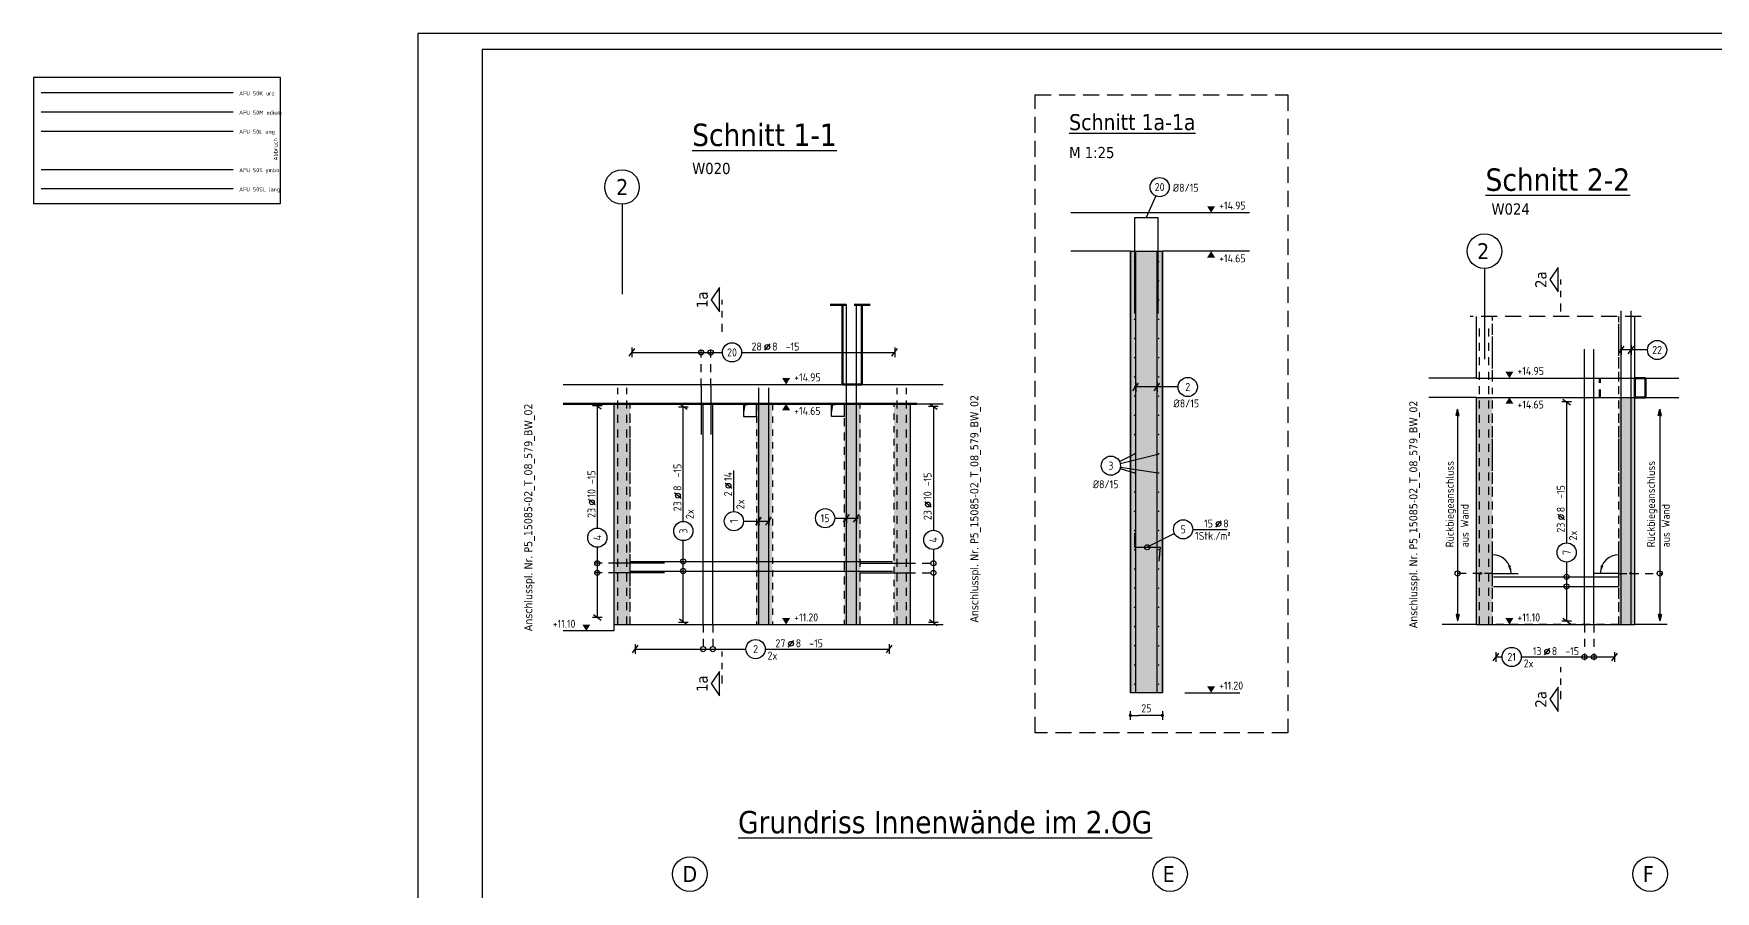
# Model space of a CAD drawing. Extents: x 0 to 72.6, y 1.4 to 31.1.
# Drawn here: x 0 to 26.26, y 17.71 to 31.11 of the extents above; entities that cross this region are included whole.
import ezdxf
from ezdxf.enums import TextEntityAlignment as Align

# ---------------------------------------------------------------- set-up
doc = ezdxf.new("R2010")
doc.units = 0
doc.header["$LTSCALE"] = 0.5
for name, pattern in [('AUSGEZOGEN', [1000.01, 1000, 0.01]), ('DASHDOTSMALL', [1.05, 0.5, -0.25, 0.05, -0.25]), ('DASHED', [0.75, 0.5, -0.25]), ('DOT', [0.175, 0.05, -0.125]), ('HIDDEN', [0.375, 0.25, -0.125]), ('PUNKT', [0.175, 0.05, -0.125]), ('STRICHLINIE', [0.75, 0.5, -0.25]), ('STRICHPUNKT2', [0.55, 0.25, -0.125, 0.05, -0.125]), ('VERDECKT', [0.375, 0.25, -0.125])]:
    doc.linetypes.add(name, pattern=pattern)
for name, color, linetype in [('ACHSEN', 7, 'Continuous'), ('AFU', 7, 'Continuous'), ('BETON', 7, 'Continuous'), ('DETAIL', 7, 'Continuous'), ('DRUEBER', 7, 'Continuous'), ('grau_mittel', 7, 'Continuous'), ('HILFE', 7, 'Continuous'), ('koten', 7, 'Continuous'), ('MASSE', 7, 'Continuous'), ('OBJEKT', 7, 'Continuous'), ('RAHMEN', 7, 'Continuous'), ('RND', 7, 'Continuous'), ('RND-1', 7, 'Continuous'), ('SCHATTEN', 15, 'Continuous'), ('SCHNITTE', 7, 'Continuous'), ('SFP_Achsen', 7, 'Continuous'), ('TEXT', 7, 'Continuous'), ('VERDECKT', 7, 'Continuous')]:
    doc.layers.add(name, color=color, linetype=linetype)
doc.styles.add('helv', font='tahoma.ttf')
doc.styles.add('txt', font='isocp.shx')
doc.linetypes.add('ABBRUCH', pattern='A,0.15,-0.15,["x",Standard,S=0.07,R=0,X=-0.1,Y=-0.0238],-0.005', length=0.305)
doc.linetypes.add('AFU_50K', pattern='A,0.15,["/",Standard,S=0.2,R=0,X=-0.01,Y=-0.1],0.07,["/",Standard,S=0.2,R=0,X=-0.01,Y=-0.1],0.15', length=0.37)
doc.linetypes.add('AFU_50L', pattern='A,0.75,["/",Standard,S=0.2,R=0,X=-0.01,Y=-0.1],0.07,["/",Standard,S=0.2,R=0,X=-0.01,Y=-0.1],0.75', length=1.57)
doc.linetypes.add('AFU_50M', pattern='A,0.45,["/",Standard,S=0.2,R=0,X=-0.01,Y=-0.1],0.07,["/",Standard,S=0.2,R=0,X=-0.01,Y=-0.1],0.45', length=0.97)
doc.linetypes.add('AFU_50S', pattern='A,0,-0.15,["/",Standard,S=0.2,R=0,X=-0.01,Y=-0.1],0,-0.07,["/",Standard,S=0.2,R=0,X=-0.01,Y=-0.1],-0.15', length=0.37)
doc.linetypes.add('AFU_50SL', pattern='A,0,-0.75,["/",Standard,S=0.2,R=0,X=-0.01,Y=-0.1],0,-0.07,["/",Standard,S=0.2,R=0,X=-0.01,Y=-0.1],-0.75', length=1.57)
doc.dimstyles.new('DOT_I', dxfattribs={"dimscale": 0.5, "dimtxt": 0.25, "dimasz": 0.25, "dimexe": 0.1, "dimexo": 0.3, "dimgap": 0.1, "dimtad": 1, "dimdec": 3, "dimzin": 3, "dimtxsty": 'txt', "dimblk": 'DOT', "dimblk1": 'DOT', "dimblk2": 'DOT', "dimsah": 1, "dimcen": 0.1, "dimse1": 1, "dimse2": 1, "dimazin": 0, "dimtfac": 1, "dimtdec": 4, "dimtix": 1, "dimtmove": 2, "dimatfit": 3, "dimfxl": 0, "dimtvp": 1, "dimtolj": 1, "dimtzin": 0, "dimarcsym": 0})

# ---------------------------------------------------------------- blocks, each defined once
blk = doc.blocks.new('lei_gre')
at = {"layer": 'RND', "color": 7, "linetype": 'Continuous'}
for p, q in [((-0.09, -0.12), (0.09, 0.12)), ((0, 0.15), (0, -0.15))]:
    blk.add_line(p, q, dxfattribs=at)
blk = doc.blocks.new('RND_LEI')
at = {"layer": 'RND', "color": 7, "linetype": 'Continuous'}
blk.add_line((1.022, 0.066), (1.19, 0.27), dxfattribs=at)
for centre, radius in [((0, 0), 0.3), ((1.106, 0.168), 0.075)]:
    blk.add_circle(centre, radius, dxfattribs=at)
at = {"layer": 'RND', "color": 7, "linetype": 'Continuous', "style": 'txt'}
blk.add_attdef('POSL', text='', height=0.25, dxfattribs=at).set_placement((0, 0), align=Align.MIDDLE)
blk.add_attdef('ANZ', text='', height=0.25, dxfattribs=at).set_placement((0.931, 0.057), align=Align.RIGHT)
for tag, p in [('DUM', (1.253, 0.057)), ('ABSTD', (1.674, 0.057)), ('POSTXT', (0.374, -0.327))]:
    blk.add_attdef(tag, p, '', height=0.25, dxfattribs=at)
blk = doc.blocks.new('okrd_o')
at = {"layer": 'koten', "color": 7, "linetype": 'Continuous'}
blk.add_solid([(-0.125, 0.202), (0.125, 0.202), (0, 0)], dxfattribs=at)
at = {"layer": 'koten', "style": 'txt'}
blk.add_attdef('OKRD', (0.25, 0.1), '', height=0.25, dxfattribs=at)
blk = doc.blocks.new('DOT')
at = {"layer": 'MASSE', "color": 7, "linetype": 'Continuous'}
for p, q in [((0, 0), (-1, 0)), ((0, 0.54), (0, -0.54))]:
    blk.add_line(p, q, dxfattribs=at)
at = {"layer": 'MASSE', "color": 7, "linetype": 'Continuous', "const_width": 0.2}
blk.add_lwpolyline([(-0.1, 0, 1), (0.1, 0, 1)], format="xyb", close=True, dxfattribs=at)
blk = doc.blocks.new('*D16')
at = {"layer": 'Defpoints', "color": 0, "linetype": 'AUSGEZOGEN', "transparency": 16777216}
for p in [(17.128, 20.456), (17.128, 20.456), (17.628, 20.456)]:
    blk.add_point(p, dxfattribs=at)
at = {"layer": 'MASSE', "color": 0, "linetype": 'AUSGEZOGEN', "lineweight": -2, "transparency": 16777216}
blk.add_line((17.503, 20.456), (17.253, 20.456), dxfattribs=at)
at = {"layer": 'MASSE', "color": 0, "linetype": 'AUSGEZOGEN', "lineweight": -2, "transparency": 16777216, "xscale": 0.125, "yscale": 0.125, "zscale": 0.125, "rotation": 180}
blk.add_blockref('DOT', (17.128, 20.456), dxfattribs=at)
at = {"layer": 'MASSE', "color": 0, "linetype": 'AUSGEZOGEN', "lineweight": -2, "transparency": 16777216, "xscale": 0.125, "yscale": 0.125, "zscale": 0.125}
blk.add_blockref('DOT', (17.628, 20.456), dxfattribs=at)
at = {"layer": 'MASSE', "color": 0, "linetype": 'AUSGEZOGEN', "transparency": 16777216, "insert": (17.378, 20.568), "char_height": 0.125, "attachment_point": 5, "style": 'txt'}
blk.add_mtext('\\A1;25', dxfattribs=at)
blk = doc.blocks.new('okrd_u')
at = {"layer": 'koten', "color": 7, "linetype": 'Continuous'}
blk.add_solid([(-0.125, -0.202), (0.125, -0.202), (0, 0)], dxfattribs=at)
at = {"layer": 'koten', "style": 'txt'}
blk.add_attdef('OKRD', (0.25, -0.35), '', height=0.25, dxfattribs=at)
blk = doc.blocks.new('RND_HIN')
at = {"layer": 'RND', "color": 7, "linetype": 'Continuous'}
blk.add_circle((0, 0), 0.3, dxfattribs=at)
at = {"layer": 'RND', "color": 7, "linetype": 'Continuous', "style": 'txt'}
blk.add_attdef('POSI', text='', height=0.25, dxfattribs=at).set_placement((0, 0), align=Align.MIDDLE)
blk = doc.blocks.new('SCHN-2')
at = {"layer": 'SCHNITTE', "color": 6, "linetype": 'Continuous'}
blk.add_lwpolyline([(0.378, 0.088), (0, 0.34), (-0.378, 0.088)], close=True, dxfattribs=at)
at = {"layer": 'SCHNITTE', "color": 1, "linetype": 'DASHDOTSMALL', "style": 'helv'}
blk.add_attdef('SCHN-2', text='', height=0.35, dxfattribs=at).set_placement((0, 0.45), align=Align.CENTER)
blk = doc.blocks.new('PFEIL')
at = {"color": 7, "linetype": 'Continuous'}
blk.add_solid([(-1, -0.17), (-1, 0.17), (0, 0)], dxfattribs=at)
blk = doc.blocks.new('Pfeillinie')
at = {"layer": 'TEXT', "linetype": 'Continuous'}
blk.add_hatch(color=7, dxfattribs=at).paths.add_polyline_path([(0, 0), (-0.8, 0.2), (-0.8, 0), (-0.8, -0.2)])
at = {"layer": 'TEXT', "color": 7, "linetype": 'Continuous'}
for p, q in [((-0.8, 0), (-0.8, 0.2)), ((-0.8, 0.2), (0, 0)), ((-0.8, 0), (-0.8, -0.2)), ((-0.8, -0.2), (0, 0))]:
    blk.add_line(p, q, dxfattribs=at)
blk = doc.blocks.new('A1-19-0')
at = {"layer": 'RAHMEN'}
for p, q in [((103.1, 59.4), (0, 59.4)), ((0, 59.4), (0, 0))]:
    blk.add_line(p, q, dxfattribs=at)
at = {"layer": 'RAHMEN', "color": 5}
for p, q in [((102.6, 58.9), (2, 58.9)), ((2, 58.9), (2, 0.5))]:
    blk.add_line(p, q, dxfattribs=at)

msp = doc.modelspace()

# ---------------------------------------------------------------- hatches: boundary and pattern name
at = {"layer": 'grau_mittel'}
msp.add_hatch(color=61, dxfattribs=at).paths.add_polyline_path([(17.1278, 20.8095), (17.6278, 20.8095), (17.6278, 27.7095), (17.1278, 27.7095)])
h = msp.add_hatch(color=61, dxfattribs=at)
h.paths.add_polyline_path([(9.3126, 25.3253), (9.0626, 25.3253), (9.0626, 21.8753), (9.3126, 21.8753)])
h.paths.add_polyline_path([(11.5376, 25.3253), (11.2876, 25.3253), (11.2876, 25.1254), (11.2876, 21.8753), (11.5376, 21.8753)])
h.paths.add_polyline_path([(12.9076, 25.3253), (12.6576, 25.3253), (12.6576, 25.1254), (12.6576, 21.8753), (12.9076, 21.8753)])
h.paths.add_polyline_path([(13.6876, 25.3253), (13.4376, 25.3253), (13.4376, 21.8753), (13.6876, 21.8753)])
h = msp.add_hatch(color=61, dxfattribs=at)
h.paths.add_polyline_path([(24.7586, 21.8753), (25.0086, 21.8753), (25.0086, 25.4253), (24.7586, 25.4253)])
h.paths.add_polyline_path([(22.5336, 21.8753), (22.7836, 21.8753), (22.7836, 25.4253), (22.5336, 25.4253)])

# ---------------------------------------------------------------- linework, layer by layer
at = {"layer": 'ACHSEN', "color": 140, "linetype": 'AUSGEZOGEN'}
for p, q in [((9.1876, 28.4409), (9.1876, 27.0388)), ((22.6586, 27.4382), (22.6586, 26.0206))]:
    msp.add_line(p, q, dxfattribs=at)
at = {"layer": 'AFU', "color": 8, "linetype": 'AFU_50K'}
for p, q in [((3.1163, 30.1804), (0.1163, 30.1804)), ((17.1278, 27.7095), (17.6278, 27.7095)), ((17.6278, 20.8095), (17.1278, 20.8095))]:
    msp.add_line(p, q, dxfattribs=at)
at = {"layer": 'AFU', "color": 8, "linetype": 'AFU_50M'}
msp.add_line((3.1163, 29.8804), (0.1163, 29.8804), dxfattribs=at)
at = {"layer": 'AFU', "color": 8, "linetype": 'AFU_50L'}
for p, q in [((3.1163, 29.5804), (0.1163, 29.5804)), ((22.5336, 25.7253), (25.0086, 25.7253)), ((22.5336, 25.4253), (25.0086, 25.4253)), ((9.0626, 21.8753), (13.6876, 21.8753)), ((22.5336, 21.8753), (25.0086, 21.8753))]:
    msp.add_line(p, q, dxfattribs=at)
at = {"layer": 'AFU', "color": 8, "linetype": 'AFU_50S'}
msp.add_line((3.1163, 28.9804), (0.1163, 28.9804), dxfattribs=at)
at = {"layer": 'AFU', "color": 8, "linetype": 'AFU_50SL'}
msp.add_line((3.1163, 28.6804), (0.1163, 28.6804), dxfattribs=at)
at = {"layer": 'AFU', "color": 8, "linetype": 'AFU_50K', "lineweight": 70}
msp.add_line((12.6326, 25.6253), (12.9326, 25.6253), dxfattribs=at)
at = {"layer": 'AFU', "color": 8, "linetype": 'AFU_50L', "lineweight": 70}
msp.add_line((9.0626, 25.3253), (13.7915, 25.3253), dxfattribs=at)
at = {"layer": 'AFU', "color": 8, "linetype": 'ABBRUCH'}
msp.add_lwpolyline([(-0.0022, 28.4542), (3.8523, 28.4542), (3.8523, 30.421), (-0.0022, 30.421)], close=True, dxfattribs=at)
at = {"layer": 'BETON', "color": 6, "linetype": 'AUSGEZOGEN', "lineweight": 25}
msp.add_line((18.9888, 28.3095), (16.1985, 28.3095), dxfattribs=at)
at = {"layer": 'BETON', "color": 6, "linetype": 'AUSGEZOGEN'}
for p, q in [((17.1278, 27.7095), (16.1985, 27.7095)), ((18.9888, 27.7095), (17.6278, 27.7095)), ((22.5336, 25.7253), (22.5336, 26.6867)), ((25.0086, 25.7253), (25.0086, 26.6867)), ((8.2685, 25.6253), (12.6326, 25.6253)), ((12.9326, 25.6253), (14.2035, 25.6253)), ((22.5336, 25.7253), (21.7911, 25.7253)), ((25.1717, 25.7253), (25.6943, 25.7253)), ((9.0626, 21.7753), (9.0626, 25.3253)), ((13.6876, 25.3253), (14.2035, 25.3253)), ((22.5336, 25.4253), (21.7911, 25.4253)), ((22.5336, 21.8753), (22.5336, 25.4253)), ((25.0086, 21.8753), (25.0086, 25.4253)), ((25.1717, 25.4253), (25.6943, 25.4253)), ((13.6876, 21.8753), (14.2035, 21.8753)), ((22.5336, 21.8753), (21.9985, 21.8753)), ((25.5113, 21.8753), (25.0086, 21.8753)), ((9.0626, 21.7753), (8.2685, 21.7753))]:
    msp.add_line(p, q, dxfattribs=at)
at = {"layer": 'BETON', "color": 6, "linetype": 'AUSGEZOGEN', "lineweight": 35}
for p, q in [((17.1278, 27.7095), (17.1278, 20.8095)), ((17.6278, 27.7095), (17.6278, 20.8095))]:
    msp.add_line(p, q, dxfattribs=at)
at = {"layer": 'BETON', "color": 6, "linetype": 'AUSGEZOGEN', "lineweight": 70}
for p, q in [((12.6326, 26.8729), (12.6326, 25.6253)), ((12.9326, 26.8729), (12.9326, 25.6253)), ((25.0086, 25.4253), (25.0086, 25.7253)), ((25.1717, 25.4253), (25.1717, 25.7253)), ((9.0626, 25.3253), (8.2685, 25.3253))]:
    msp.add_line(p, q, dxfattribs=at)
at = {"layer": 'BETON', "color": 6, "linetype": 'AUSGEZOGEN', "lineweight": -2}
msp.add_line((13.6876, 25.3253), (13.6876, 21.8753), dxfattribs=at)
at = {"layer": 'BETON', "color": 6, "linetype": 'AUSGEZOGEN'}
for points in [[(11.2876, 25.1254), (11.2876, 25.3253), (11.0876, 25.3253), (11.0876, 25.1254)], [(12.6576, 25.3253), (12.6576, 25.1254), (12.4582, 25.1254), (12.4582, 25.3253)]]:
    msp.add_lwpolyline(points, close=True, dxfattribs=at)
at = {"layer": 'DETAIL', "color": 102, "linetype": 'STRICHLINIE'}
msp.add_lwpolyline([(15.6384, 20.1821), (15.6384, 30.1527), (19.5856, 30.1527), (19.5856, 20.1821)], close=True, dxfattribs=at)
at = {"layer": 'DRUEBER', "color": 7, "linetype": 'DOT'}
for p, q in [((22.7836, 21.8753), (22.7836, 26.6867)), ((24.7586, 21.8753), (24.7586, 26.6867)), ((9.3126, 21.8753), (9.3126, 25.3253))]:
    msp.add_line(p, q, dxfattribs=at)
at = {"layer": 'DRUEBER', "color": 7, "linetype": 'DOT', "lineweight": 70}
for p, q in [((9.3126, 25.3253), (11.2876, 25.3253)), ((11.5376, 25.3253), (13.4376, 25.3253))]:
    msp.add_line(p, q, dxfattribs=at)
at = {"layer": 'DRUEBER', "color": 7, "linetype": 'PUNKT'}
for p, q in [((11.2876, 25.3253), (11.2876, 21.8753)), ((11.5376, 25.3253), (11.5376, 21.8753))]:
    msp.add_line(p, q, dxfattribs=at)
at = {"layer": 'DRUEBER', "color": 7, "linetype": 'PUNKT', "lineweight": -2}
msp.add_line((13.4376, 21.8753), (13.4376, 25.3253), dxfattribs=at)
at = {"layer": 'HILFE', "color": 102, "linetype": 'DASHED', "lineweight": 70}
msp.add_line((12.4373, 26.8729), (13.1185, 26.8729), dxfattribs=at)
at = {"layer": 'HILFE', "color": 102, "linetype": 'DASHED'}
msp.add_line((25.1086, 26.6867), (22.4336, 26.6867), dxfattribs=at)
at = {"layer": 'HILFE', "color": 102, "linetype": 'AUSGEZOGEN'}
msp.add_line((17.9763, 20.8095), (18.837, 20.8095), dxfattribs=at)
at = {"layer": 'OBJEKT', "color": 7, "linetype": 'AUSGEZOGEN', "lineweight": 70}
for p, q in [((25.1717, 25.7253), (25.0086, 25.7253)), ((25.1717, 25.4253), (25.0086, 25.4253))]:
    msp.add_line(p, q, dxfattribs=at)
at = {"layer": 'RND', "color": 102, "linetype": 'AUSGEZOGEN'}
for p, q in [((17.524, 28.5729), (17.3734, 28.2337)), ((25.2055, 26.1651), (24.7704, 26.1651)), ((17.8738, 25.5869), (17.1855, 25.5869)), ((16.9583, 24.4244), (17.1995, 24.5444)), ((16.9695, 24.3937), (17.5761, 24.5444)), ((16.9672, 24.313), (17.1875, 24.2444)), ((16.9722, 24.3349), (17.5641, 24.2444)), ((11.0851, 23.4908), (11.4979, 23.4908)), ((12.5094, 23.5368), (12.8796, 23.5368)), ((17.818, 23.2961), (17.3921, 23.0834))]:
    msp.add_line(p, q, dxfattribs=at)
at = {"layer": 'RND', "color": 7, "linetype": 'AUSGEZOGEN'}
for p, q in [((9.3424, 26.1275), (10.7559, 26.1275)), ((11.0559, 26.1275), (13.448, 26.1275)), ((8.8016, 25.29), (8.8016, 23.3825)), ((10.145, 23.4864), (10.145, 25.2778)), ((14.051, 25.2843), (14.051, 23.348)), ((23.9415, 25.3542), (23.9415, 23.1524)), ((10.9351, 23.6408), (10.9351, 24.2808)), ((10.145, 21.9142), (10.145, 23.1864)), ((18.1022, 23.3631), (18.6422, 23.3631)), ((8.8016, 23.0825), (8.8016, 21.9883)), ((14.051, 23.048), (14.051, 21.907)), ((23.9415, 22.8524), (23.9415, 21.9308)), ((9.3947, 21.4919), (11.1242, 21.4919)), ((11.4242, 21.4919), (13.3613, 21.4919)), ((22.8379, 21.3695), (22.9337, 21.3695)), ((23.2337, 21.3695), (24.692, 21.3695))]:
    msp.add_line(p, q, dxfattribs=at)
at = {"layer": 'RND', "color": 102, "linetype": 'VERDECKT'}
for p, q in [((10.4227, 25.5956), (10.4227, 26.1775)), ((10.5727, 25.5956), (10.5727, 26.1775)), ((9.1011, 22.8333), (8.7516, 22.8333)), ((9.1011, 22.6833), (8.7516, 22.6833)), ((13.6491, 22.8333), (14.101, 22.8333)), ((13.6491, 22.6833), (14.101, 22.6833)), ((22.5995, 22.6754), (22.1894, 22.6754)), ((24.9426, 22.6754), (25.4465, 22.6754)), ((10.4544, 21.8753), (10.4544, 21.4419)), ((10.6044, 21.8753), (10.6044, 21.4419)), ((24.2189, 21.8753), (24.2189, 21.3195)), ((24.3689, 21.8753), (24.3689, 21.3195))]:
    msp.add_line(p, q, dxfattribs=at)
at = {"layer": 'RND', "color": 1, "linetype": 'AUSGEZOGEN'}
for points in [[(17.1958, 26.7337), (17.1958, 28.2337), (17.5558, 28.2337), (17.5558, 26.7337)], [(17.2107, 20.8095), (17.2107, 27.7095)], [(17.5448, 20.8095), (17.5448, 27.7095)], [(12.6937, 21.8753), (12.6937, 26.8753)], [(12.8496, 21.8753), (12.8496, 26.8753)], [(24.7947, 21.8753), (24.7947, 26.7753)], [(24.9506, 21.8753), (24.9506, 26.7753)], [(24.2189, 21.8753), (24.2189, 26.1753)], [(24.3689, 21.8753), (24.3689, 26.1753)], [(10.4227, 25.5956), (10.4227, 24.8456)], [(10.5727, 25.5956), (10.5727, 24.8456)], [(11.3237, 21.8753), (11.3237, 25.5753)], [(11.4796, 21.8753), (11.4796, 25.5753)], [(10.4544, 21.8753), (10.4544, 25.3253)], [(10.6044, 21.8753), (10.6044, 25.3253)], [(9.3126, 22.8622), (13.4126, 22.8622)], [(9.8511, 22.8333), (9.1011, 22.8333)], [(9.8511, 22.6833), (9.1011, 22.6833)], [(9.3126, 22.7122), (13.4126, 22.7122)], [(12.8991, 22.8333), (13.6491, 22.8333)], [(12.8991, 22.6833), (13.6491, 22.6833)], [(22.8018, 22.6211), (24.7518, 22.6211)], [(22.8018, 22.4711), (24.7518, 22.4711)]]:
    msp.add_lwpolyline(points, dxfattribs=at)
at = {"layer": 'RND', "color": 7, "linetype": 'AUSGEZOGEN'}
for points, const_width in [([(17.1875, 27.5444, 1), (17.1995, 27.5444, 1)], 0.012), ([(17.5641, 27.5444, 1), (17.5761, 27.5444, 1)], 0.012), ([(17.1875, 27.2444, 1), (17.1995, 27.2444, 1)], 0.012), ([(17.5641, 27.2444, 1), (17.5761, 27.2444, 1)], 0.012), ([(17.1875, 26.9444, 1), (17.1995, 26.9444, 1)], 0.012), ([(17.5641, 26.9444, 1), (17.5761, 26.9444, 1)], 0.012), ([(17.1875, 26.6444, 1), (17.1995, 26.6444, 1)], 0.012), ([(17.5641, 26.6444, 1), (17.5761, 26.6444, 1)], 0.012), ([(17.1875, 26.3444, 1), (17.1995, 26.3444, 1)], 0.012), ([(17.5641, 26.3444, 1), (17.5761, 26.3444, 1)], 0.012), ([(17.1875, 26.0444, 1), (17.1995, 26.0444, 1)], 0.012), ([(17.5641, 26.0444, 1), (17.5761, 26.0444, 1)], 0.012), ([(17.1875, 25.7444, 1), (17.1995, 25.7444, 1)], 0.012), ([(17.5641, 25.7444, 1), (17.5761, 25.7444, 1)], 0.012), ([(10.4177, 25.5956, 1), (10.4277, 25.5956, 1)], 0.01), ([(10.5677, 25.5956, 1), (10.5777, 25.5956, 1)], 0.01), ([(17.1875, 25.4444, 1), (17.1995, 25.4444, 1)], 0.012), ([(17.5641, 25.4444, 1), (17.5761, 25.4444, 1)], 0.012), ([(17.1875, 25.1444, 1), (17.1995, 25.1444, 1)], 0.012), ([(17.5641, 25.1444, 1), (17.5761, 25.1444, 1)], 0.012), ([(17.1875, 24.8444, 1), (17.1995, 24.8444, 1)], 0.012), ([(17.5641, 24.8444, 1), (17.5761, 24.8444, 1)], 0.012), ([(17.1875, 24.5444, 1), (17.1995, 24.5444, 1)], 0.012), ([(17.5641, 24.5444, 1), (17.5761, 24.5444, 1)], 0.012), ([(17.1875, 24.2444, 1), (17.1995, 24.2444, 1)], 0.012), ([(17.5641, 24.2444, 1), (17.5761, 24.2444, 1)], 0.012), ([(17.1875, 23.9444, 1), (17.1995, 23.9444, 1)], 0.012), ([(17.5641, 23.9444, 1), (17.5761, 23.9444, 1)], 0.012), ([(17.1875, 23.6444, 1), (17.1995, 23.6444, 1)], 0.012), ([(17.5641, 23.6444, 1), (17.5761, 23.6444, 1)], 0.012), ([(17.1875, 23.3444, 1), (17.1995, 23.3444, 1)], 0.012), ([(17.5641, 23.3444, 1), (17.5761, 23.3444, 1)], 0.012), ([(17.1875, 23.0444, 1), (17.1995, 23.0444, 1)], 0.012), ([(17.5641, 23.0444, 1), (17.5761, 23.0444, 1)], 0.012), ([(9.1074, 22.8333, -1), (9.0949, 22.8333, -1)], 0.0125), ([(9.1074, 22.6833, -1), (9.0949, 22.6833, -1)], 0.0125), ([(13.6429, 22.8333, 1), (13.6554, 22.8333, 1)], 0.0125), ([(13.6429, 22.6833, 1), (13.6554, 22.6833, 1)], 0.0125), ([(17.1875, 22.7444, 1), (17.1995, 22.7444, 1)], 0.012), ([(17.5641, 22.7444, 1), (17.5761, 22.7444, 1)], 0.012), ([(17.1875, 22.4444, 1), (17.1995, 22.4444, 1)], 0.012), ([(17.5641, 22.4444, 1), (17.5761, 22.4444, 1)], 0.012), ([(17.1875, 22.1444, 1), (17.1995, 22.1444, 1)], 0.012), ([(17.5641, 22.1444, 1), (17.5761, 22.1444, 1)], 0.012), ([(17.1875, 21.8444, 1), (17.1995, 21.8444, 1)], 0.012), ([(17.5641, 21.8444, 1), (17.5761, 21.8444, 1)], 0.012), ([(17.1875, 21.5444, 1), (17.1995, 21.5444, 1)], 0.012), ([(17.5641, 21.5444, 1), (17.5761, 21.5444, 1)], 0.012), ([(17.1875, 21.2444, 1), (17.1995, 21.2444, 1)], 0.012), ([(17.5641, 21.2444, 1), (17.5761, 21.2444, 1)], 0.012), ([(17.1875, 20.9444, 1), (17.1995, 20.9444, 1)], 0.012), ([(17.5641, 20.9444, 1), (17.5761, 20.9444, 1)], 0.012)]:
    msp.add_lwpolyline(points, format="xyb", close=True, dxfattribs=dict(at, const_width=const_width))
at = {"layer": 'RND', "color": 7, "linetype": 'HIDDEN'}
for points in [[(22.5795, 21.8753), (22.5795, 26.5253)], [(22.7262, 21.8753), (22.7262, 26.5253)], [(9.1203, 21.8753), (9.1203, 25.5753)], [(9.2655, 21.8753), (9.2655, 25.5753)], [(13.4835, 21.8753), (13.4835, 25.5753)], [(13.6303, 21.8753), (13.6303, 25.5753)]]:
    msp.add_lwpolyline(points, dxfattribs=at)
at = {"layer": 'RND', "color": 102, "linetype": 'AUSGEZOGEN'}
for points in [[(22.2394, 25.2394), (22.2394, 21.9318)], [(25.3965, 25.2394), (25.3965, 21.9318)]]:
    msp.add_lwpolyline(points, dxfattribs=at)
at = {"layer": 'RND', "color": 7, "linetype": 'AUSGEZOGEN'}
for centre in [(10.4227, 26.1275), (10.5727, 26.1275), (17.3921, 23.0834), (8.8016, 22.8333), (10.145, 22.8622), (14.051, 22.8333), (8.8016, 22.6833), (10.145, 22.7122), (14.051, 22.6833), (22.2394, 22.6754), (23.9415, 22.6211), (25.3965, 22.6754), (23.9415, 22.4711), (10.4544, 21.4919), (10.6044, 21.4919), (24.2189, 21.3695), (24.3689, 21.3695)]:
    msp.add_circle(centre, 0.04, dxfattribs=at)
at = {"layer": 'RND-1', "color": 1, "linetype": 'AUSGEZOGEN'}
msp.add_lwpolyline([(17.1921, 23.3034), (17.1921, 23.0834), (17.5921, 23.0834), (17.5729, 22.8643)], dxfattribs=at)
at = {"layer": 'SCHATTEN', "color": 1, "linetype": 'AUSGEZOGEN'}
for points in [[(11.0876, 25.1254, 0, 0.0326, 0), (11.1039, 25.324, 0, 0, 0), (11.089, 25.3091, 0.0326, 0, 0), (11.2876, 25.3253, 0, 0, 0)], [(12.4582, 25.1254, 0, 0.0325, 0), (12.4744, 25.324, 0, 0, 0), (12.4596, 25.3091, 0.0325, 0, 0), (12.6576, 25.3253, 0, 0, 0)]]:
    msp.add_lwpolyline(points, format="xyseb", dxfattribs=at)
at = {"layer": 'SCHNITTE', "color": 6, "linetype": 'STRICHPUNKT2'}
for p, q in [((23.8519, 26.7643), (23.8519, 27.2643)), ((10.752, 26.45), (10.752, 26.95)), ((10.752, 20.9524), (10.752, 21.4524)), ((23.8519, 20.708), (23.8519, 21.208))]:
    msp.add_line(p, q, dxfattribs=at)
at = {"layer": 'SFP_Achsen', "color": 7, "linetype": 'AUSGEZOGEN'}
for centre in [(9.1876, 28.7114), (22.6586, 27.7087), (10.2472, 17.9778), (17.7472, 17.9778), (25.2472, 17.9778)]:
    msp.add_circle(centre, 0.2705, dxfattribs=at)
at = {"layer": 'TEXT', "color": 7, "linetype": 'VERDECKT'}
for p, q in [((22.7835, 22.6754), (22.5995, 22.6754)), ((24.7586, 22.6754), (24.9426, 22.6754))]:
    msp.add_line(p, q, dxfattribs=at)
for points in [[(22.7835, 22.6754), (22.7835, 23.0754)], [(24.7586, 22.6754), (24.7586, 23.0754)]]:
    msp.add_lwpolyline(points, dxfattribs=at)
at = {"layer": 'TEXT', "color": 1, "linetype": 'AUSGEZOGEN'}
for points in [[(22.7835, 22.6754), (23.1835, 22.6754)], [(24.7586, 22.6754), (24.3586, 22.6754)]]:
    msp.add_lwpolyline(points, dxfattribs=at)
at = {"layer": 'TEXT', "color": 7, "linetype": 'VERDECKT'}
for centre in [(22.5995, 22.6754), (24.9426, 22.6754)]:
    msp.add_circle(centre, 0.012, dxfattribs=at)
at = {"layer": 'TEXT', "color": 102, "linetype": 'AUSGEZOGEN'}
for centre, start, end in [((22.7835, 22.6754), 0, 90), ((24.7586, 22.6754), 90, 180)]:
    msp.add_arc(centre, 0.2904, start, end, dxfattribs=at)
at = {"layer": 'VERDECKT', "color": 7, "linetype": 'VERDECKT'}
for p, q in [((22.7836, 25.7253), (22.7836, 26.6867)), ((24.7586, 21.8753), (24.7586, 26.6867)), ((22.7836, 25.7253), (24.4586, 25.7253)), ((22.7836, 21.8753), (22.7836, 25.4253)), ((22.7836, 25.4253), (24.4586, 25.4253)), ((9.3126, 21.8753), (12.6576, 21.8753)), ((12.9076, 21.8753), (13.1026, 21.8753)), ((13.5526, 21.8753), (13.6876, 21.8753)), ((24.7586, 21.8753), (22.7836, 21.8753))]:
    msp.add_line(p, q, dxfattribs=at)
at = {"layer": 'VERDECKT', "color": 7, "linetype": 'HIDDEN', "lineweight": 70}
msp.add_line((24.4586, 25.4253), (24.4586, 25.7253), dxfattribs=at)
at = {"layer": 'VERDECKT', "color": 7, "linetype": 'HIDDEN'}
for p, q in [((9.3126, 21.8753), (9.3126, 25.3253)), ((12.6576, 25.3253), (9.3126, 25.3253)), ((13.6876, 25.3253), (12.9076, 25.3253))]:
    msp.add_line(p, q, dxfattribs=at)
at = {"layer": 'VERDECKT', "color": 7, "linetype": 'VERDECKT', "lineweight": -2}
for p, q in [((12.6576, 25.3253), (12.6576, 21.8753)), ((12.9076, 21.8753), (12.9076, 25.3253))]:
    msp.add_line(p, q, dxfattribs=at)

# ---------------------------------------------------------------- block references
at = {"layer": 'koten', "color": 7, "linetype": 'DASHED', "xscale": 0.5, "yscale": 0.5, "zscale": 0.5}
for name, p, values in [('okrd_o', (18.3888, 28.3095), {'OKRD': '+14.95'}), ('okrd_u', (11.7509, 25.3253), {'OKRD': '+14.65'})]:
    msp.add_blockref(name, p, dxfattribs=at).add_auto_attribs(values)
at = {"layer": 'koten', "color": 7, "linetype": 'AUSGEZOGEN', "xscale": 0.5, "yscale": 0.5, "zscale": 0.5}
for name, p, values in [('okrd_u', (18.3888, 27.7095), {'OKRD': '+14.65'}), ('okrd_o', (11.7509, 25.6253), {'OKRD': '+14.95'}), ('okrd_o', (23.0478, 25.7253), {'OKRD': '+14.95'}), ('okrd_o', (11.7509, 21.8753), {'OKRD': '+11.20'})]:
    msp.add_blockref(name, p, dxfattribs=at).add_auto_attribs(values)
at = {"layer": 'koten', "color": 7, "linetype": 'PUNKT', "xscale": 0.5, "yscale": 0.5, "zscale": 0.5}
msp.add_blockref('okrd_u', (23.0478, 25.4253), dxfattribs=at).add_auto_attribs({'OKRD': '+14.65'})
at = {"layer": 'koten', "color": 7, "linetype": 'AUSGEZOGEN'}
ref = msp.add_blockref('okrd_o', (8.6302, 21.7753), dxfattribs=dict(at, xscale=-0.5, yscale=0.5, zscale=0.5))
ref.add_attrib('OKRD', '+11.10', (8.1051, 21.8253), dxfattribs={"height": 0.125, "style": 'txt'})
ref = msp.add_blockref('okrd_o', (23.0478, 21.8753), dxfattribs=dict(at, xscale=0.5, yscale=0.5, zscale=0.5))
ref.add_attrib('OKRD', '+11.10', (23.1728, 21.9253), dxfattribs={"layer": '0', "color": 0, "linetype": 'ByBlock', "height": 0.125, "style": 'txt'})
ref = msp.add_blockref('okrd_o', (18.3888, 20.8095), dxfattribs=dict(at, xscale=0.5, yscale=0.5, zscale=0.5))
ref.add_attrib('OKRD', '+11.20', (18.5138, 20.8595), dxfattribs={"layer": '0', "color": 0, "linetype": 'ByBlock', "height": 0.125, "style": 'txt'})
at = {"layer": 'RAHMEN', "color": 7, "linetype": 'AUSGEZOGEN', "xscale": 0.5, "yscale": 0.5, "zscale": 0.5}
msp.add_blockref('A1-19-0', (6.0012, 1.4073), dxfattribs=at)
at = {"layer": 'RND', "color": 7, "linetype": 'AUSGEZOGEN', "xscale": 0.5, "yscale": 0.5, "zscale": 0.5}
for name, p, values in [('RND_HIN', (17.5849, 28.71), {'POSI': '20'}), ('RND_LEI', (10.9059, 26.1275), {'POSL': '20', 'DUM': '8', 'ANZ': '28', 'ABSTD': '-15'}), ('RND_HIN', (25.3555, 26.1651), {'POSI': '22'}), ('RND_HIN', (18.0238, 25.5869), {'POSI': '2'}), ('RND_HIN', (16.824, 24.3576), {'POSI': '3'}), ('RND_HIN', (12.3594, 23.5368), {'POSI': '15'}), ('RND_LEI', (17.9522, 23.3631), {'POSL': '5', 'DUM': '8', 'ANZ': '15', 'POSTXT': '1Stk./m²'}), ('RND_LEI', (11.2742, 21.4919), {'POSL': '2', 'DUM': '8', 'ANZ': '27', 'ABSTD': '-15', 'POSTXT': '2x'}), ('RND_LEI', (23.0837, 21.3695), {'POSL': '21', 'DUM': '8', 'ANZ': '13', 'ABSTD': '-15', 'POSTXT': '2x'})]:
    msp.add_blockref(name, p, dxfattribs=at).add_auto_attribs(values)
for p in [(9.3424, 26.1275), (13.448, 26.1275), (24.7947, 26.1651), (24.9506, 26.1651), (17.2107, 25.5869), (17.5448, 25.5869), (12.6937, 23.5368), (12.8496, 23.5368), (9.3947, 21.4919), (13.3613, 21.4919), (22.8379, 21.3695), (24.692, 21.3695)]:
    msp.add_blockref('lei_gre', p, dxfattribs=at)
for p, rotation in [((8.8016, 25.29), 270), ((10.145, 25.2778), 90), ((14.051, 25.2843), 270), ((23.9415, 25.3542), 270), ((8.8016, 21.9883), 270), ((10.145, 21.9142), 90), ((14.051, 21.907), 270), ((23.9415, 21.9308), 270)]:
    msp.add_blockref('lei_gre', p, dxfattribs=dict(at, rotation=rotation))
at = {"layer": 'RND', "color": 102, "linetype": 'AUSGEZOGEN', "yscale": 0.125, "zscale": 0.125}
for p, xscale, rotation in [((22.2394, 25.2394), -0.125, 270), ((25.3965, 25.2394), 0.125, 90.00000000000001), ((22.2394, 21.9318), -0.125, 90), ((25.3965, 21.9318), 0.125, 270)]:
    msp.add_blockref('Pfeillinie', p, dxfattribs=dict(at, xscale=xscale, rotation=rotation))
at = {"layer": 'RND', "color": 7, "linetype": 'AUSGEZOGEN', "xscale": 0.5, "yscale": 0.5, "zscale": 0.5, "rotation": 90}
for p, values in [((8.8016, 23.2325), {'POSL': '4', 'DUM': '10', 'ANZ': '23', 'ABSTD': '-15'}), ((10.145, 23.3364), {'POSL': '3', 'DUM': '8', 'ANZ': '23', 'ABSTD': '-15', 'POSTXT': '2x'}), ((10.9351, 23.4908), {'POSL': '1', 'DUM': '14', 'ANZ': '2', 'POSTXT': '2x'}), ((14.051, 23.198), {'POSL': '4', 'DUM': '10', 'ANZ': '23', 'ABSTD': '-15'}), ((23.9415, 23.0024), {'POSL': '7', 'DUM': '8', 'ANZ': '23', 'ABSTD': '-15', 'POSTXT': '2x'})]:
    msp.add_blockref('RND_LEI', p, dxfattribs=at).add_auto_attribs(values)
at = {"layer": 'RND', "color": 102, "linetype": 'AUSGEZOGEN', "xscale": 0.5, "yscale": 0.5, "zscale": 0.5}
for p in [(11.3237, 23.4908), (11.4796, 23.4908)]:
    msp.add_blockref('lei_gre', p, dxfattribs=at)
at = {"layer": 'SCHNITTE', "color": 6, "linetype": 'STRICHPUNKT2', "xscale": 0.5, "yscale": 0.5, "zscale": 0.5, "rotation": 90}
for p, values in [((23.8519, 27.2643), {'SCHN-2': '2a'}), ((10.752, 26.95), {'SCHN-2': '1a'}), ((10.752, 20.9524), {'SCHN-2': '1a'}), ((23.8519, 20.708), {'SCHN-2': '2a'})]:
    msp.add_blockref('SCHN-2', p, dxfattribs=at).add_auto_attribs(values)
at = {"layer": 'TEXT', "color": 102, "linetype": 'AUSGEZOGEN', "yscale": 0.1250000000000026, "zscale": 0.1250000000000026}
for p, xscale, rotation in [((23.0739, 22.6754), -0.1250000000000026, 102.2409790208733), ((24.4682, 22.6754), 0.1250000000000026, 257.7590209791267)]:
    msp.add_blockref('PFEIL', p, dxfattribs=dict(at, xscale=xscale, rotation=rotation))

# ---------------------------------------------------------------- texts
at = {"layer": 'AFU', "color": 8, "linetype": 'AFU_50K', "style": 'txt'}
msp.add_text('AFU 50K urz', height=0.0625, dxfattribs=at).set_placement((3.2075, 30.1427))
at = {"layer": 'AFU', "color": 8, "linetype": 'AFU_50M', "style": 'txt'}
msp.add_text('AFU 50M edium', height=0.0625, dxfattribs=at).set_placement((3.2075, 29.8427))
at = {"layer": 'AFU', "color": 8, "linetype": 'AFU_50L', "style": 'txt'}
msp.add_text('AFU 50L ang', height=0.0625, dxfattribs=at).set_placement((3.2075, 29.5427))
at = {"layer": 'AFU', "color": 8, "linetype": 'ABBRUCH', "style": 'txt'}
msp.add_text('Abbruch', height=0.0625, rotation=90, dxfattribs=at).set_placement((3.807, 29.1237))
at = {"layer": 'AFU', "color": 8, "linetype": 'AFU_50S', "style": 'txt'}
msp.add_text('AFU 50S ymbol', height=0.0625, dxfattribs=at).set_placement((3.2075, 28.9427))
at = {"layer": 'AFU', "color": 8, "linetype": 'AFU_50SL', "style": 'txt'}
msp.add_text('AFU 50SL lang', height=0.0625, dxfattribs=at).set_placement((3.2075, 28.6427))
at = {"layer": 'SFP_Achsen', "color": 6, "linetype": 'AUSGEZOGEN', "style": 'helv'}
for s, p in [('2', (9.097, 28.5852)), ('2', (22.5445, 27.5843)), ('D', (10.1331, 17.8534)), ('E', (17.6331, 17.8534)), ('F', (25.1331, 17.8534))]:
    msp.add_text(s, height=0.25, dxfattribs=at).set_placement(p)
at = {"layer": 'TEXT', "color": 5, "linetype": 'AUSGEZOGEN', "style": 'helv'}
for s, p in [('%%uSchnitt 1-1', (10.2839, 29.3514)), ('%%USchnitt 2-2', (22.6757, 28.6514)), ('%%UGrundriss Innenwände im 2.OG%%U ', (11.001, 18.6145))]:
    msp.add_text(s, height=0.35, dxfattribs=at).set_placement(p)
at = {"layer": 'TEXT', "color": 6, "linetype": 'AUSGEZOGEN', "style": 'helv'}
msp.add_text('%%uSchnitt 1a-1a', height=0.25, dxfattribs=at).set_placement((16.1717, 29.5998))
at = {"layer": 'TEXT', "color": 1, "linetype": 'AUSGEZOGEN', "style": 'helv'}
for s, p in [('M 1:25', (16.1717, 29.1623)), ('W020', (10.2839, 28.9139)), ('W024', (22.7685, 28.2801))]:
    msp.add_text(s, height=0.175, dxfattribs=at).set_placement(p)
at = {"layer": 'TEXT', "color": 7, "linetype": 'AUSGEZOGEN', "style": 'txt'}
for p in [(17.7924, 28.6367), (17.8016, 25.2678), (16.5414, 24.005)]:
    msp.add_text('%%C8/15', height=0.125, dxfattribs=at).set_placement(p)
at = {"layer": 'TEXT', "color": 7, "linetype": 'AUSGEZOGEN'}
for s, style, p in [('Anschlusspl. Nr. P5_15085-02_T_08_579_BW_02', 'helv', (7.7858, 21.7731)), ('Anschlusspl. Nr. P5_15085-02_T_08_579_BW_02', 'helv', (14.7533, 21.9072)), ('Anschlusspl. Nr. P5_15085-02_T_08_579_BW_02', 'helv', (21.6098, 21.8191)), ('Rückbiegeanschluss', 'txt', (22.1786, 23.0822)), ('Rückbiegeanschluss', 'txt', (25.3205, 23.0822)), ('aus Wand ', 'txt', (22.4101, 23.0822)), ('aus Wand ', 'txt', (25.5519, 23.0822))]:
    msp.add_text(s, height=0.125, rotation=90, dxfattribs=dict(at, style=style)).set_placement(p)

# ---------------------------------------------------------------- dimensions: what is measured, and where the dimension line sits
at = {"layer": 'MASSE', "color": 7, "linetype": 'AUSGEZOGEN'}
dim = msp.add_linear_dim(base=(17.1278, 20.456), p1=(17.6278, 20.456), p2=(17.1278, 20.456), dimstyle='DOT_I', override={"dimdec": 0, "dimlfac": 50}, dxfattribs=at)
dim.commit()
dim.dimension.update_dxf_attribs({"geometry": '*D16', "text_midpoint": (17.3778, 20.5685)})

doc.saveas('drawing.dxf')
